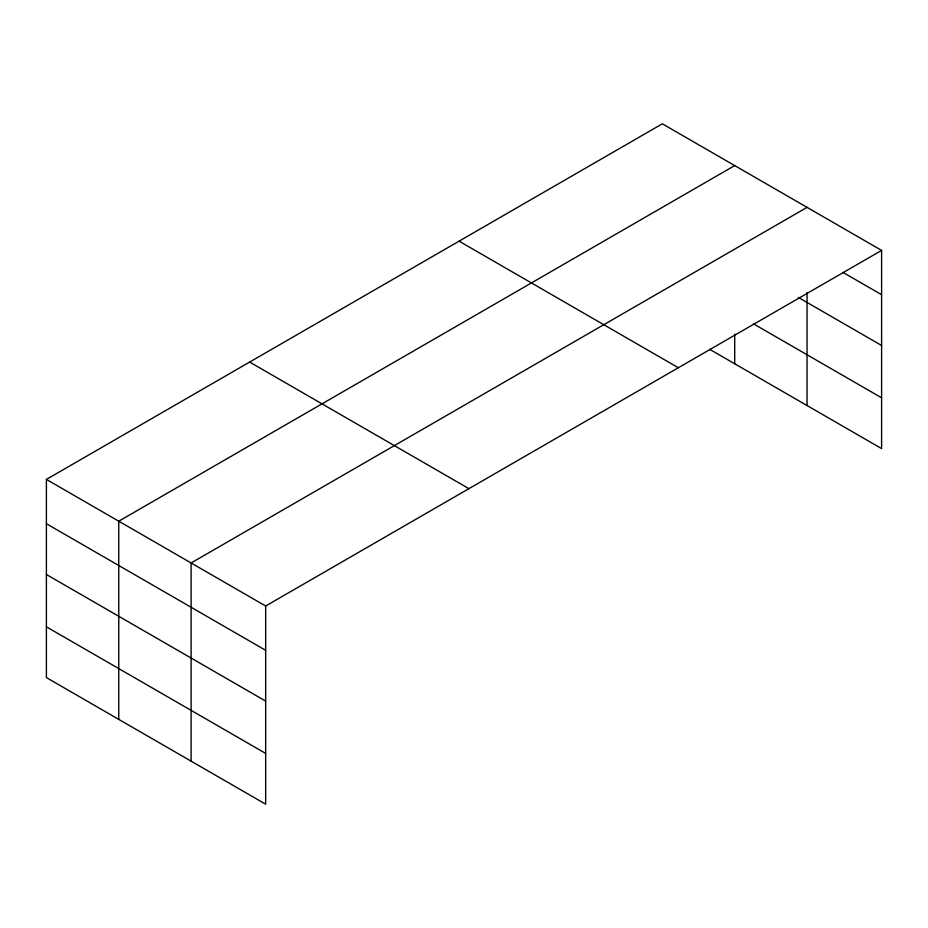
<?xml version="1.0" encoding="UTF-8"?>
<svg xmlns="http://www.w3.org/2000/svg" width="928" height="928" viewBox="0 0 928 928"><rect width="100%" height="100%" fill="white"/><g stroke="black" fill="none" stroke-linecap="round" stroke-linejoin="round"><path stroke-width="1.39" d="M46.4 479.416L265.663 606.007L265.663 804.193L46.4 677.602L46.4 479.416L662.337 123.807L881.6 250.398L881.6 448.584L709.746 349.357M734.698 165.59L118.761 521.2L118.761 719.374M807.047 207.362L191.11 562.971L191.11 761.146M265.663 606.007L881.6 250.398M843.088 272.461L881.6 294.698M798.324 297.401L881.6 345.483M753.408 323.791L881.6 397.799M459.082 241.164L678.345 367.755M249.655 362.071L468.918 488.662M46.4 523.717L265.663 650.308M46.4 574.502L265.663 701.092M46.4 626.818L265.663 753.408M807.047 292.564L807.047 405.536M734.698 334.138L734.698 363.764"/></g></svg>
